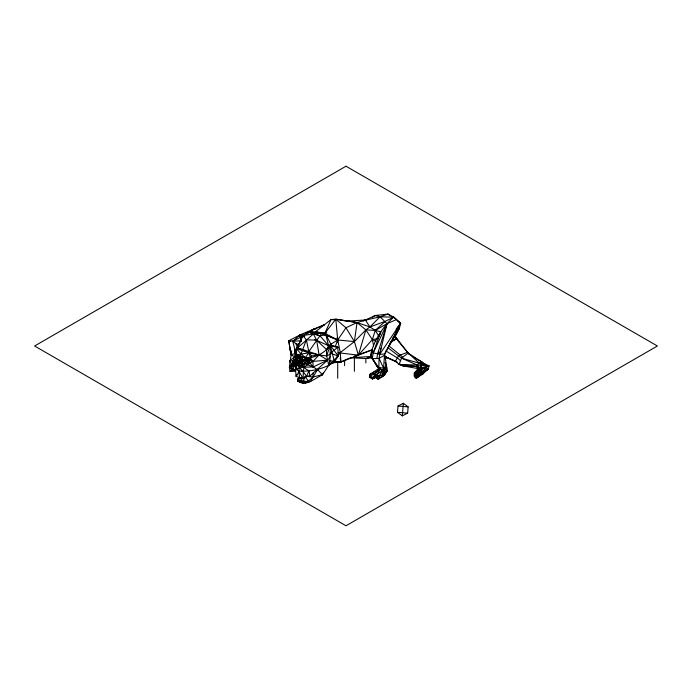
<?xml version="1.0" encoding="UTF-8"?>
<svg xmlns="http://www.w3.org/2000/svg" width="692" height="692" viewBox="0 0 692 692"><rect width="100%" height="100%" fill="white"/><g stroke="black" fill="none" stroke-linecap="round" stroke-linejoin="round"><path stroke-width="1.04" d="M296.41 365.99L292.777 363.378L295.242 360.074L296.453 360.696L295.25 362.002L296.219 364.226L295.25 362.002L294.031 361.388L291.228 366.016L289.394 367.149L290 371.405L294.576 371.327L295.674 370.281L294.212 369.926M392.494 338.379L394.976 336.381L408.185 353.041L424.654 363.88L428.979 365.895L422.855 368.594L418.245 374.735L414.422 376.604L414.335 372.979L416.904 370.108L420.321 367.919L428.979 365.895L428.46 368.836L422.916 373.888L416.601 378.005L415.243 378.091L415.122 376.95L417.293 374.952M295.579 360.048L296.66 359.866L295.579 360.048L294.368 361.362L291.228 366.016L291.782 369.96L290 371.405M298.65 377.745L297.474 379.372L297.56 381.058L300.034 382.468L305.639 383.065L310.544 381.456L322.55 374.692L328.657 365.393C327.679 358.932 324.349 351.7 328.562 345.697L337.705 339.971L345.983 327.792L357.037 322.533L368.109 319.211M296.418 368.49L296.453 366.457C299.1 363.49 299.446 359.027 298.486 355.333L296.219 354.468L294.844 352.686L294.801 350.299L313.389 333.968L326.84 332.809M380.868 348.137L379.052 358.378L378.879 367.599L380.176 369.338L382.408 370.341L384.216 370.159L386.655 367.063L384.7 353.993L400.607 323.242L393.748 317.144L388.048 314.056L375.073 315.535L363.56 320.95M313.087 372.971L312.992 376.976L310.544 381.456L303.416 383.013L300.034 382.468L300.017 380.929L302.032 378.801M329.738 345.983C324.418 353.119 315.742 357.461 306.937 358.153L305.025 360.748L303.338 371.431L303.113 378.749L296.098 376.405L295.484 368.81L296.453 366.457L293.52 364.104M385.063 362.452L386.309 365.393L382.408 370.341L382.166 376.353L378.187 379.216L375.756 377.642M392.2 340.204L396.378 334.297L399.474 328.069L400.607 323.242L393.748 317.144C382.581 326.961 373.931 340.438 370.583 354.866L372.27 358.715L379.052 358.378L384.493 355.238L383.593 368.153L384.588 375.073L381.552 377.33M301.461 382.365L303.416 383.013L304.307 377.227M297.249 347.765L298.122 347.955L296.418 348.638L294.844 352.686L296.669 354.745L298.486 355.333L299.973 359.062L295.484 368.81L298.858 371.016C309.021 371.768 319.419 369.744 328.657 365.393C330.975 358.491 329.504 350.939 330.871 344.028L325.923 334.945L317.178 332.022L308.554 331.935L302.785 335.516L297.249 347.765L319.099 354.961L326.572 355.913L330.162 354.347M295.674 370.281L291.782 369.96L289.394 367.149L291.678 350.749M397.519 412.311L398.021 406.031L403.332 403.306L408.142 406.87L407.64 413.15L402.337 415.866L397.519 412.311L407.64 413.15M402.337 415.866L403.332 403.306M296.773 348.543L297.102 344.486L292.725 341.199L288.746 340.767L291.055 354.814L294.68 356.752L291.228 366.016L291.782 369.96L294.411 366.206L294.039 364.078L295.242 362.772L294.368 361.362L292.777 363.378M380.522 333.656L380.687 331.788L375.263 330.387L365.869 329.894L357.037 322.533L335.81 319.211L331.079 319.531L314.929 332.195M371.863 356.57L370.583 354.866L377.209 366.63L382.408 370.341L373.109 377.624L369.398 377.408L370.41 373.81L375.003 371.267L379.796 367.513L375.401 373.438L372.452 378.913L369.398 377.408L370.41 373.81L375.401 373.438L380.176 369.338L377.209 366.63L372.27 358.715L373.23 352.851L380.687 331.788L379.917 334.85M304.515 376.915L309.843 376.05L308.969 370.635C303.234 368.689 300.458 362.746 302.3 357.167L296.669 354.745L296.418 348.638L309.013 352.842L319.099 354.961L327.662 360.125L330.551 356.259M414.326 375.548L414.742 374.052L428.46 368.836L414.422 376.604L414.335 372.979L417.622 370.817L422.855 368.594L428.46 368.836L416.601 378.005L415.122 376.95L422.916 373.888L424.732 367.763M317.178 332.022L324.833 333.336L335.81 319.211L357.037 322.533L354.39 341.606L358.395 355.186L340.948 361.977L330.914 363.075M296.548 374.407L296.098 376.405C300.527 371.933 297.863 365.177 301.747 360.688L302.3 357.167L298.486 355.333L295.337 355.558L294.844 352.686L296.297 353.742M371.275 356.432L372.106 351.32M376.855 358.491L377.598 353.88L387.001 323.657L396.378 319.635M386.309 365.393L382.166 376.353L379.553 375.514L378.187 379.216L384.588 375.073L386.655 367.063L387.269 370.903L382.598 375.038L379.553 375.514L377.175 378.014L378.187 379.216L379 378.636L379.553 375.514L382.408 370.341M323.302 372.746L322.55 374.692L317.55 369.675L313.182 366.968L309.999 363.066L307.248 361.172L300.864 359.676L298.062 362.34L302.17 363.707L302.802 360.324L306.937 358.153L309.462 358.897L312.896 361.423L327.662 360.125L309.843 376.05L305.752 376.656M311.625 332.195L312.075 330.196L313.865 329.089L324.453 324.73L312.075 330.196L306.34 334.002M295.657 367.789L296.115 365.93M418.522 376.811L420.511 369.589M424.161 371.543L428.46 368.836L419.11 375.228L416.601 378.005L418.573 370.41M416.333 375.67L417.622 370.817L420.321 367.919L421.61 365.255L424.654 363.88L426.012 365.091M419.317 376.318L419.11 375.228L418.245 374.735L419.525 370.012M302.24 337.402L302.785 335.516L313.389 333.968L319.877 335.715L325.923 334.945L337.705 339.971L354.39 341.606L365.869 329.894L369.909 326.953L380.046 316.806L388.048 314.056L390.418 315.889M354.39 371.301L354.39 356.441L358.395 355.186L365.869 329.894L372.374 339.556L373.576 345.853M372.53 317.265L375.073 315.535L380.046 316.806L393.748 317.144L385.141 321.399L375.263 330.387L372.374 339.556L358.395 355.186L338.163 352.738M295.553 354.053L294.68 356.752L289.87 360.817L290.251 362.885M330.404 360.298L328.657 365.393L334.504 361.968L338.232 355.965L337.843 347.194L330.352 345.247L328.562 345.697L314.626 339.478M326.572 355.913L330.352 345.247L326.641 349.676L316.599 340.135L313.389 333.968L308.554 331.935L307.352 333.553M335.283 346.571L337.705 339.971L335.81 319.211L345.983 327.792L354.39 341.606L340.282 352.574L336.433 357.513M300.276 342.22L302.785 335.516L304.757 336.182M419.378 368.853L402.735 365.86L399.059 364.407L401.55 358.153L408.185 353.041L421.61 365.255L428.979 365.895L425.424 367.936M299.601 377.581L298.858 371.016L303.113 378.749L306.478 376.656L308.969 370.635M297.448 369.459L295.484 368.81L303.909 367.175L313.182 366.968L312.896 361.423L306.937 358.153L301.833 359.996L298.486 355.333L296.34 358.499C295.562 366.63 303.554 370.125 306.478 376.656M394.847 335.162L399.474 328.069L384.7 353.993L379.7 354.382L373.23 352.851L387.001 323.657L380.046 316.806L362.349 320.846M419.11 375.228L420.736 371.959L416.904 370.108M418.764 369.485L421.61 365.255L399.059 364.407L395.417 361.198L384.614 356.466M310.604 332.791L312.075 330.196L313.018 332.627M379 378.636L377.175 378.014L378.861 377.01L376.855 376.863L372.452 378.913L376.647 375.349L380.176 369.338M408.453 353.551L407.406 352.366L398.678 355.636L395.417 361.198L397.052 362.037M387.529 347.488L401.55 358.153L417.051 364.978L419.663 367.798L418.184 370.22L421.61 365.255M289.394 367.149L293.123 361.051L296.487 358.56M317.55 369.675L312.992 376.976L308.502 381.032L303.416 383.013L297.474 379.372L301.868 377.382M387.269 370.903L384.588 375.073L382.685 375.721M397.978 321.399L400.607 323.242L379.7 354.382L387.001 323.657L375.263 330.387L369.909 326.953L357.037 322.533M300.008 355.731L296.219 354.468L295.337 355.558L297.595 361.432L297.508 365.039L299.377 365.904L303.909 367.175L312.896 361.423L310.293 357.842L308.796 351.623L321.546 333.483L337.705 339.971L340.282 352.574L340.948 361.977L332.42 362.634M308.675 359.148L309.151 360.541L308.623 362.115L307.092 359.667L307.551 358.819L309.462 358.897L311.642 355.922L319.099 354.961L316.599 340.135L306.4 339.841L302.785 335.516M389.821 343.587L391.006 341.9M414.422 376.604L415.468 375.142M303.875 336.096L300.25 334.634L299.852 335.17L301.158 341.156M377.598 353.88L378.879 352.185M396.135 329.202L400.607 323.242M309.013 352.842L305.215 357.6L302.3 357.167L296.669 354.745L309.013 352.842L311.642 355.922M416.601 378.005L417.752 376.56M418.349 370.255L420.321 367.919L422.855 368.594M418.245 374.735L414.742 374.052L417.622 370.817M294.576 362.366L291.228 366.016L291.782 369.96M291.237 367.59L293.529 365.549L293.157 363.421L295.017 365.54L294.039 364.078M291.617 367.634L293.174 370.082L293.962 369.225M394.146 336.632L396.378 334.297M319.099 354.961L312.896 361.423L309.151 360.541L307.248 361.172L302.499 365.203L299.377 365.904L298.062 362.34L300.864 359.676L298.486 355.333M299.212 336.053L300.648 334.608L313.865 329.089L316.002 328.925M321.546 333.483L308.554 331.935L319.877 335.715L328.562 345.697L330.257 345.325L338.232 355.965L328.657 365.393L331.702 362.885M386.707 357.401L385.141 358.854L387.001 357.461L396.464 361.899M414.612 357.833L422.942 362.496L419.144 363.11L417.051 364.978L416.619 366.596L419.118 369.044M329.755 360.385L334.504 361.968L330.257 345.325L337.843 347.194L330.283 353.309L338.232 355.965M371.561 373.706L369.839 374.926L370.168 375.964L373.109 377.624M373.282 372.486L375.003 371.267L375.401 373.438L376.647 375.349L378.861 377.01M296.453 359.252L293.123 361.051L289.87 360.817M294.801 350.299L298.122 347.955M296.704 359.087L294.325 360.757L291.228 366.016L293.529 365.549L296.903 368.222M307.559 333.224L313.865 329.089M293.123 361.051L296.634 358.888M293.174 370.082L293.633 369.805M391.265 341.839L396.378 338.777L409.136 354.261M390.954 341.969L396.378 338.777L394.829 335.949M314.722 333.89L313.493 334.599L313.389 333.968M299.861 349.192L303.087 349.659M305.639 383.065L308.191 381.586M414.742 374.052L420.087 370.998M372.452 378.913L376.855 376.863L376.647 375.349L379.553 375.514M300.242 337.549L292.725 341.199L295.06 350.169M370.168 375.964L375.401 373.438M327.662 360.125L313.182 366.968L304.835 363.681L302.17 363.707M349.14 358.214L340.948 361.977L334.193 361.674M298.062 362.34L302.802 360.324L304.835 363.681L309.999 363.066L309.151 360.541L306.937 358.153L296.669 354.745M299.835 343.318L297.102 344.486L295.432 343.742M420.165 375.055L422.916 373.888M298.217 363.776L300.112 363.023L302.499 365.203L301.072 364.727M358.395 355.186L372.209 349.78L354.07 356.337M385.141 321.399L369.909 326.953L365.385 320.007L348.656 321.002L341.424 320.396M294.887 353.491L291.055 354.814L288.746 340.767L300.648 334.608L302.707 334.452M319.453 375.644L322.55 374.692L312.992 376.976L306.625 376.387M398.678 355.636L400.244 355.048L388.662 345.715M372.227 350.065L371.336 350.264L373.23 352.851M378.187 338.639L372.348 339.538L376.076 341.39M372.132 357.807L365.869 358.525L350.048 357.799L372.374 356.38L365.869 358.525L365.869 362.937M306.573 381.88L310.544 381.456L297.56 381.058M290.804 340.646L288.746 340.767L290.415 341.511M299.1 344.4L297.102 344.486L297.335 346.208M301.029 340.827L292.725 341.199L300.648 334.608L303.061 336.182M299.082 358.447L296.34 358.499L298.659 361.622L296.747 361.483L295.337 355.558L297.811 356.752L301.747 360.688M375.073 315.535L378.273 315.483M384.873 357.453L387.001 357.461L384.96 356.579L396.724 361.977M310.293 357.842L305.215 357.6L300.233 356.06L306.4 339.841L308.796 351.623M402.735 365.86L416.619 366.596L419.663 367.798M334.184 319.791L331.079 319.531L324.833 333.336L337.705 339.971L337.705 342.012M398.021 406.031L408.142 406.87M399.059 364.407L416.619 366.596L419.802 369.45M400.244 355.048L402.735 357.236L401.55 358.153L419.144 363.11L424.654 363.88M337.843 347.194L328.562 345.697L325.923 334.945M302.3 357.167L306.937 358.153L307.421 363.369M418.859 363.361L420.987 363.845L420.459 362.893M339.322 361.544L340.948 361.977L340.153 358.075M297.474 379.372L303.528 381.396M302.707 336.087L299.852 335.17L301.47 341.026M306.937 358.153L305.215 357.6L300.985 353.846L296.418 348.638M305.682 357.634L309.462 358.897M300.423 356.397L296.219 354.468M308.052 362.409L309.999 363.066M301.375 370.774L303.338 371.431M419.144 363.11L420.987 363.845M303.018 349.694L305.89 351.199M302.551 336.632L299.852 335.17L300.587 337.108M385.868 350.93L397.355 357.894L400.538 360.696M296.332 363.637L293.979 362.072L294.325 360.757L296.297 359.849L294.031 361.388L296.332 363.637L294.368 361.362M298.875 345.706L297.102 344.486L297.897 346.303M300.7 336.71L300.25 334.634L301.894 335.828M295.25 362.002L296.868 363.309M296.825 364.044L293.979 362.072L295.968 364.027M300.25 334.634L301.824 335.966M302.612 382.313L303.416 383.013M400.114 364.13L401.55 365.393M305.172 376.993L308.502 381.032M408.185 353.041L408.894 353.906M372.27 358.715L378.879 367.599L383.593 368.153L379.052 358.378M394.933 335.715L399.474 342.358M375.263 330.387L379.043 336.572M384.423 353.353L384.7 353.993M337.039 337.921L337.705 339.971M289.688 347.652L291.687 355.826M330.871 344.028L331.312 346.061M300.017 380.929L300.267 382.451M384.371 356.198L384.631 358.292M384.493 355.238L384.795 358.344M386.655 367.063L386.655 371.128M376.647 375.349L376.647 377.227M344.607 360.601L344.607 365.653M337.705 362.34L337.705 378.221M297.811 356.752L297.716 358.473L298.788 356.89L297.672 355.48L297.811 356.752M346 166.218L34.6 346L346 525.782L657.4 346L346 166.218M350.593 321.546L348.656 321.002L350.541 321.564M295 370.298L293.477 369.753L292.5 368.291L295 370.298"/></g></svg>
